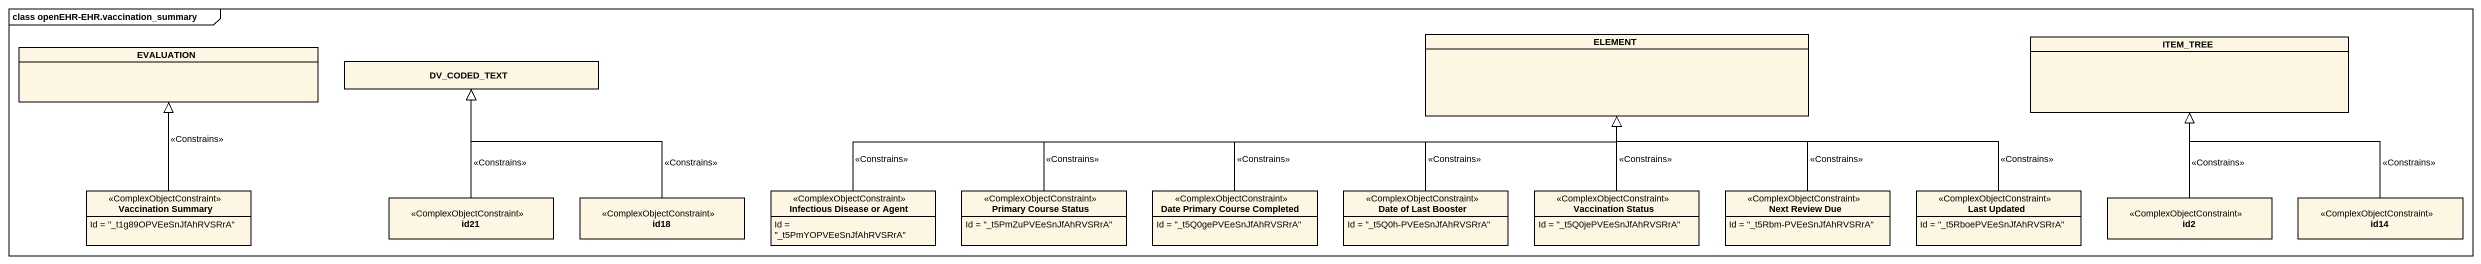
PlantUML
@startuml
mainframe class openEHR-EHR.vaccination_summary
hide circle
hide empty members
class ELEMENT
class ITEM_TREE
class EVALUATION
class DV_CODED_TEXT
class "Vaccination Summary" as Vaccination_Summary <<ComplexObjectConstraint>> {
  Id = "_t1g89OPVEeSnJfAhRVSRrA"
}
class id21 <<ComplexObjectConstraint>>
class id18 <<ComplexObjectConstraint>>
class "Infectious Disease or Agent" as Infectious_Disease_or_Agent <<ComplexObjectConstraint>> {
  Id = "_t5PmYOPVEeSnJfAhRVSRrA"
}
class "Primary Course Status" as Primary_Course_Status <<ComplexObjectConstraint>> {
  Id = "_t5PmZuPVEeSnJfAhRVSRrA"
}
class "Date Primary Course Completed" as Date_Primary_Course <<ComplexObjectConstraint>> {
  Id = "_t5Q0gePVEeSnJfAhRVSRrA"
}
class "Date of Last Booster" as Date_of_Last_Booster <<ComplexObjectConstraint>> {
  Id = "_t5Q0h-PVEeSnJfAhRVSRrA"
}
class "Vaccination Status" as Vaccination_Status <<ComplexObjectConstraint>> {
  Id = "_t5Q0jePVEeSnJfAhRVSRrA"
}
class "Next Review Due" as Next_Review_Due <<ComplexObjectConstraint>> {
  Id = "_t5Rbm-PVEeSnJfAhRVSRrA"
}
class "Last Updated" as Last_Updated <<ComplexObjectConstraint>> {
  Id = "_t5RboePVEeSnJfAhRVSRrA"
}
class id2 <<ComplexObjectConstraint>>
class id14 <<ComplexObjectConstraint>>
Vaccination_Summary -up-|> EVALUATION : <<Constrains>>
id21 -up-|> DV_CODED_TEXT : <<Constrains>>
id18 -up-|> DV_CODED_TEXT : <<Constrains>>
Infectious_Disease_or_Agent -right-|> ELEMENT : <<Constrains>>
Primary_Course_Status -right-|> ELEMENT : <<Constrains>>
Date_Primary_Course -right-|> ELEMENT : <<Constrains>>
Date_of_Last_Booster -up-|> ELEMENT : <<Constrains>>
Vaccination_Status -up-|> ELEMENT : <<Constrains>>
Next_Review_Due -up-|> ELEMENT : <<Constrains>>
Last_Updated -left-|> ELEMENT : <<Constrains>>
id2 -up-|> ITEM_TREE : <<Constrains>>
id14 -up-|> ITEM_TREE : <<Constrains>>
@enduml
